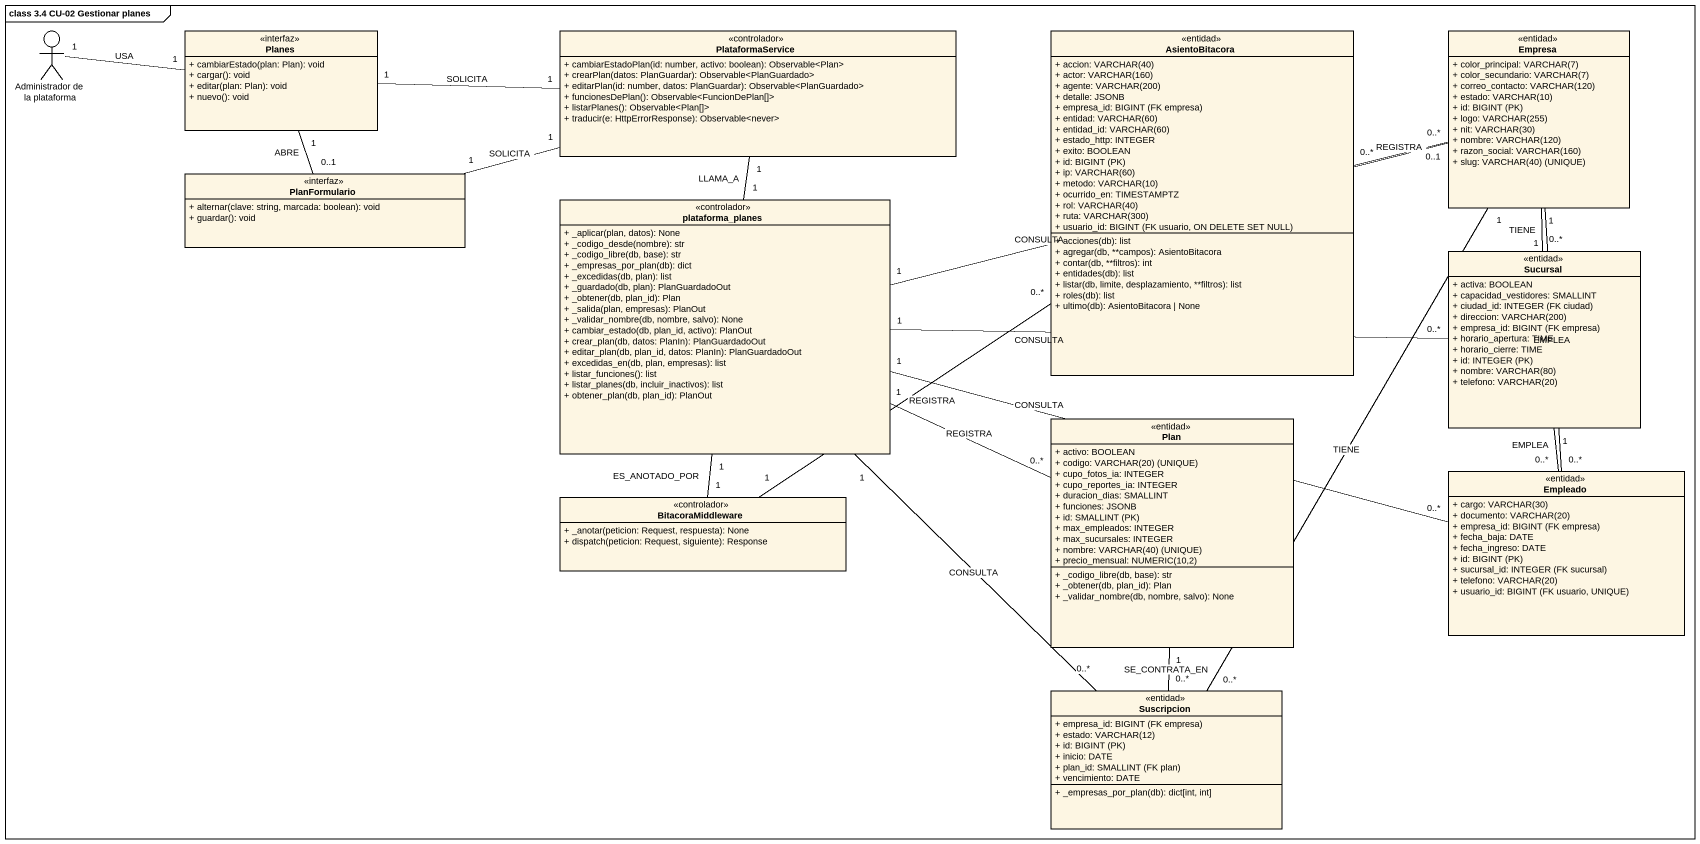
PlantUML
@startuml
mainframe class 3.4 CU-02 Gestionar planes
allowmixing
hide circle
hide empty members
skinparam classAttributeIconSize 0
actor "Administrador de la plataforma" as Administrador_de_la
class Planes <<interfaz>> {
  + cambiarEstado(plan: Plan): void
  + cargar(): void
  + editar(plan: Plan): void
  + nuevo(): void
}
class PlataformaService <<controlador>> {
  + cambiarEstadoPlan(id: number, activo: boolean): Observable<Plan>
  + crearPlan(datos: PlanGuardar): Observable<PlanGuardado>
  + editarPlan(id: number, datos: PlanGuardar): Observable<PlanGuardado>
  + funcionesDePlan(): Observable<FuncionDePlan[]>
  + listarPlanes(): Observable<Plan[]>
  + traducir(e: HttpErrorResponse): Observable<never>
}
class AsientoBitacora <<entidad>> {
  {field} + accion: VARCHAR(40)
  {field} + actor: VARCHAR(160)
  {field} + agente: VARCHAR(200)
  + detalle: JSONB
  {field} + empresa_id: BIGINT (FK empresa)
  {field} + entidad: VARCHAR(60)
  {field} + entidad_id: VARCHAR(60)
  + estado_http: INTEGER
  + exito: BOOLEAN
  {field} + id: BIGINT (PK)
  {field} + ip: VARCHAR(60)
  {field} + metodo: VARCHAR(10)
  + ocurrido_en: TIMESTAMPTZ
  {field} + rol: VARCHAR(40)
  {field} + ruta: VARCHAR(300)
  {field} + usuario_id: BIGINT (FK usuario, ON DELETE SET NULL)
  + acciones(db): list
  + agregar(db, **campos): AsientoBitacora
  + contar(db, **filtros): int
  + entidades(db): list
  + listar(db, limite, desplazamiento, **filtros): list
  + roles(db): list
  + ultimo(db): AsientoBitacora | None
}
class Empresa <<entidad>> {
  {field} + color_principal: VARCHAR(7)
  {field} + color_secundario: VARCHAR(7)
  {field} + correo_contacto: VARCHAR(120)
  {field} + estado: VARCHAR(10)
  {field} + id: BIGINT (PK)
  {field} + logo: VARCHAR(255)
  {field} + nit: VARCHAR(30)
  {field} + nombre: VARCHAR(120)
  {field} + razon_social: VARCHAR(160)
  {field} + slug: VARCHAR(40) (UNIQUE)
}
class PlanFormulario <<interfaz>> {
  + alternar(clave: string, marcada: boolean): void
  + guardar(): void
}
class plataforma_planes <<controlador>> {
  + _aplicar(plan, datos): None
  + _codigo_desde(nombre): str
  + _codigo_libre(db, base): str
  + _empresas_por_plan(db): dict
  + _excedidas(db, plan): list
  + _guardado(db, plan): PlanGuardadoOut
  + _obtener(db, plan_id): Plan
  + _salida(plan, empresas): PlanOut
  + _validar_nombre(db, nombre, salvo): None
  + cambiar_estado(db, plan_id, activo): PlanOut
  + crear_plan(db, datos: PlanIn): PlanGuardadoOut
  + editar_plan(db, plan_id, datos: PlanIn): PlanGuardadoOut
  + excedidas_en(db, plan, empresas): list
  + listar_funciones(): list
  + listar_planes(db, incluir_inactivos): list
  + obtener_plan(db, plan_id): PlanOut
}
class Sucursal <<entidad>> {
  + activa: BOOLEAN
  + capacidad_vestidores: SMALLINT
  {field} + ciudad_id: INTEGER (FK ciudad)
  {field} + direccion: VARCHAR(200)
  {field} + empresa_id: BIGINT (FK empresa)
  + horario_apertura: TIME
  + horario_cierre: TIME
  {field} + id: INTEGER (PK)
  {field} + nombre: VARCHAR(80)
  {field} + telefono: VARCHAR(20)
}
class Plan <<entidad>> {
  + activo: BOOLEAN
  {field} + codigo: VARCHAR(20) (UNIQUE)
  + cupo_fotos_ia: INTEGER
  + cupo_reportes_ia: INTEGER
  + duracion_dias: SMALLINT
  + funciones: JSONB
  {field} + id: SMALLINT (PK)
  + max_empleados: INTEGER
  + max_sucursales: INTEGER
  {field} + nombre: VARCHAR(40) (UNIQUE)
  {field} + precio_mensual: NUMERIC(10,2)
  + _codigo_libre(db, base): str
  + _obtener(db, plan_id): Plan
  + _validar_nombre(db, nombre, salvo): None
}
class Empleado <<entidad>> {
  {field} + cargo: VARCHAR(30)
  {field} + documento: VARCHAR(20)
  {field} + empresa_id: BIGINT (FK empresa)
  + fecha_baja: DATE
  + fecha_ingreso: DATE
  {field} + id: BIGINT (PK)
  {field} + sucursal_id: INTEGER (FK sucursal)
  {field} + telefono: VARCHAR(20)
  {field} + usuario_id: BIGINT (FK usuario, UNIQUE)
}
class BitacoraMiddleware <<controlador>> {
  + _anotar(peticion: Request, respuesta): None
  + dispatch(peticion: Request, siguiente): Response
}
class Suscripcion <<entidad>> {
  {field} + empresa_id: BIGINT (FK empresa)
  {field} + estado: VARCHAR(12)
  {field} + id: BIGINT (PK)
  + inicio: DATE
  {field} + plan_id: SMALLINT (FK plan)
  + vencimiento: DATE
  + _empresas_por_plan(db): dict[int, int]
}
Administrador_de_la "1" -right- "1" Planes : USA
Planes "1" -right- "1" PlataformaService : SOLICITA
Planes "1" -- "0..1" PlanFormulario : ABRE
PlataformaService "1" -- "1" plataforma_planes : LLAMA_A
Empresa "0..1" -left- "0..*" AsientoBitacora : REGISTRA
Empresa "1" -- "0..*" Sucursal : TIENE
Empresa "1" -- "0..*" Empleado : EMPLEA
Empresa "1" -- "0..*" Suscripcion : TIENE
PlanFormulario "1" -right- "1" PlataformaService : SOLICITA
plataforma_planes "1" -right- "0..*" Empresa : CONSULTA
plataforma_planes "1" -right- "0..*" Sucursal : CONSULTA
plataforma_planes "1" -right- "0..*" Plan : REGISTRA
plataforma_planes "1" -right- "0..*" Empleado : CONSULTA
plataforma_planes "1" -- "1" BitacoraMiddleware : ES_ANOTADO_POR
plataforma_planes "1" -- "0..*" Suscripcion : CONSULTA
Sucursal "1" -- "0..*" Empleado : EMPLEA
Plan "1" -- "0..*" Suscripcion : SE_CONTRATA_EN
BitacoraMiddleware "1" -up- "0..*" AsientoBitacora : REGISTRA
@enduml
